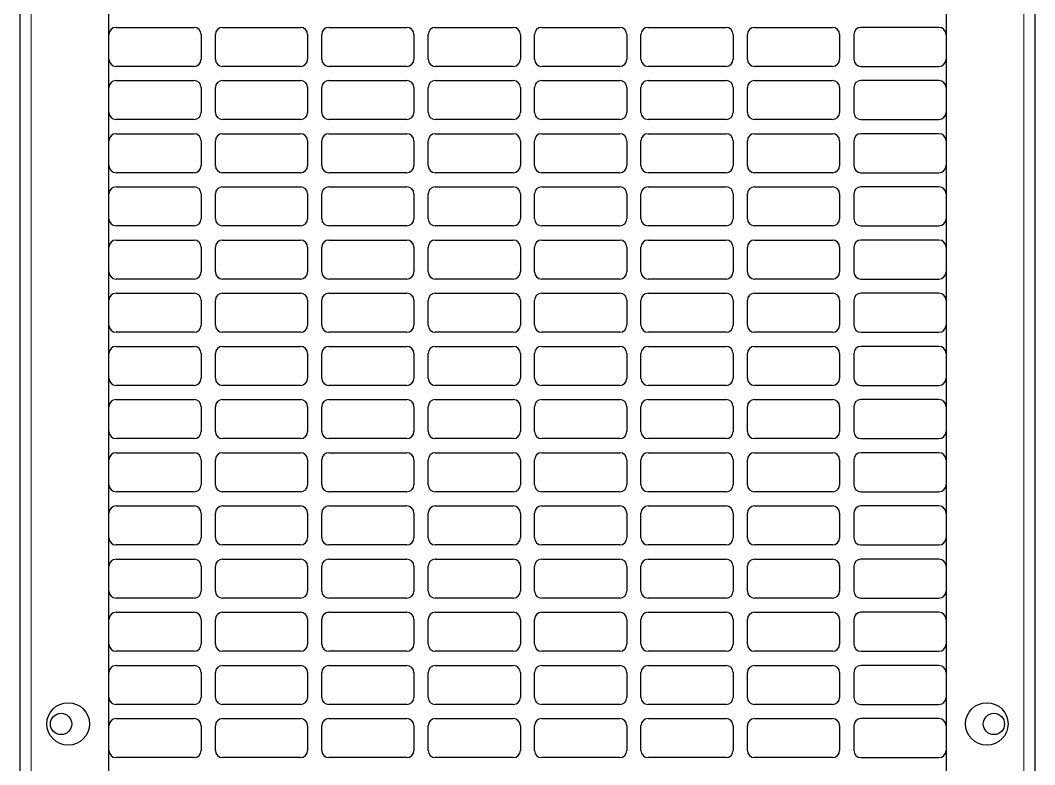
# Model space of a CAD drawing. Header units: millimetres. Extents: x -431 to 638, y -14 to 1990.
# Drawn here: x 287.8 to 573.8, y 1239.2 to 1449.2 of the extents above; entities that cross this region are included whole.
import ezdxf

# ---------------------------------------------------------------- set-up
doc = ezdxf.new("R2010")
doc.units = ezdxf.units.MM

msp = doc.modelspace()

# ---------------------------------------------------------------- linework, layer by layer
at = {"color": 7, "linetype": 'Continuous', "lineweight": 25}
for p, q in [((287.77, 159.16), (287.77, 1842.16)), ((573.77, 1842.16), (573.77, 159.16)), ((312.77, 159.16), (312.77, 1812.96)), ((548.77, 1812.96), (548.77, 159.16)), ((314.77, 1447.16), (336.77, 1447.16)), ((338.77, 1445.16), (338.77, 1438.16)), ((342.77, 1438.16), (342.77, 1445.16)), ((344.77, 1447.16), (366.77, 1447.16)), ((368.77, 1445.16), (368.77, 1438.16)), ((372.77, 1438.16), (372.77, 1445.16)), ((374.77, 1447.16), (396.77, 1447.16)), ((398.77, 1445.16), (398.77, 1438.16)), ((402.77, 1438.16), (402.77, 1445.16)), ((404.77, 1447.16), (426.77, 1447.16)), ((428.77, 1445.16), (428.77, 1438.16)), ((432.77, 1438.16), (432.77, 1445.16)), ((434.77, 1447.16), (456.77, 1447.16)), ((458.77, 1445.16), (458.77, 1438.16)), ((462.77, 1438.16), (462.77, 1445.16)), ((464.77, 1447.16), (486.77, 1447.16)), ((488.77, 1445.16), (488.77, 1438.16)), ((492.77, 1438.16), (492.77, 1445.16)), ((494.77, 1447.16), (516.77, 1447.16)), ((518.77, 1445.16), (518.77, 1438.16)), ((522.77, 1445.16), (522.77, 1438.16)), ((546.77, 1447.16), (524.77, 1447.16)), ((336.77, 1436.16), (314.77, 1436.16)), ((366.77, 1436.16), (344.77, 1436.16)), ((396.77, 1436.16), (374.77, 1436.16)), ((426.77, 1436.16), (404.77, 1436.16)), ((456.77, 1436.16), (434.77, 1436.16)), ((486.77, 1436.16), (464.77, 1436.16)), ((516.77, 1436.16), (494.77, 1436.16)), ((524.77, 1436.16), (546.77, 1436.16)), ((314.77, 1432.16), (336.77, 1432.16)), ((338.77, 1430.16), (338.77, 1423.16)), ((342.77, 1423.16), (342.77, 1430.16)), ((344.77, 1432.16), (366.77, 1432.16)), ((368.77, 1430.16), (368.77, 1423.16)), ((372.77, 1423.16), (372.77, 1430.16)), ((374.77, 1432.16), (396.77, 1432.16)), ((398.77, 1430.16), (398.77, 1423.16)), ((402.77, 1423.16), (402.77, 1430.16)), ((404.77, 1432.16), (426.77, 1432.16)), ((428.77, 1430.16), (428.77, 1423.16)), ((432.77, 1423.16), (432.77, 1430.16)), ((434.77, 1432.16), (456.77, 1432.16)), ((458.77, 1430.16), (458.77, 1423.16)), ((462.77, 1423.16), (462.77, 1430.16)), ((464.77, 1432.16), (486.77, 1432.16)), ((488.77, 1430.16), (488.77, 1423.16)), ((492.77, 1423.16), (492.77, 1430.16)), ((494.77, 1432.16), (516.77, 1432.16)), ((518.77, 1430.16), (518.77, 1423.16)), ((522.77, 1430.16), (522.77, 1423.16)), ((546.77, 1432.16), (524.77, 1432.16)), ((336.77, 1421.16), (314.77, 1421.16)), ((366.77, 1421.16), (344.77, 1421.16)), ((396.77, 1421.16), (374.77, 1421.16)), ((426.77, 1421.16), (404.77, 1421.16)), ((456.77, 1421.16), (434.77, 1421.16)), ((486.77, 1421.16), (464.77, 1421.16)), ((516.77, 1421.16), (494.77, 1421.16)), ((524.77, 1421.16), (546.77, 1421.16)), ((314.77, 1417.16), (336.77, 1417.16)), ((344.77, 1417.16), (366.77, 1417.16)), ((374.77, 1417.16), (396.77, 1417.16)), ((404.77, 1417.16), (426.77, 1417.16)), ((434.77, 1417.16), (456.77, 1417.16)), ((464.77, 1417.16), (486.77, 1417.16)), ((494.77, 1417.16), (516.77, 1417.16)), ((546.77, 1417.16), (524.77, 1417.16)), ((338.77, 1415.16), (338.77, 1408.16)), ((342.77, 1408.16), (342.77, 1415.16)), ((368.77, 1415.16), (368.77, 1408.16)), ((372.77, 1408.16), (372.77, 1415.16)), ((398.77, 1415.16), (398.77, 1408.16)), ((402.77, 1408.16), (402.77, 1415.16)), ((428.77, 1415.16), (428.77, 1408.16)), ((432.77, 1408.16), (432.77, 1415.16)), ((458.77, 1415.16), (458.77, 1408.16)), ((462.77, 1408.16), (462.77, 1415.16)), ((488.77, 1415.16), (488.77, 1408.16)), ((492.77, 1408.16), (492.77, 1415.16)), ((518.77, 1415.16), (518.77, 1408.16)), ((522.77, 1415.16), (522.77, 1408.16)), ((336.77, 1406.16), (314.77, 1406.16)), ((366.77, 1406.16), (344.77, 1406.16)), ((396.77, 1406.16), (374.77, 1406.16)), ((426.77, 1406.16), (404.77, 1406.16)), ((456.77, 1406.16), (434.77, 1406.16)), ((486.77, 1406.16), (464.77, 1406.16)), ((516.77, 1406.16), (494.77, 1406.16)), ((524.77, 1406.16), (546.77, 1406.16)), ((314.77, 1402.16), (336.77, 1402.16)), ((344.77, 1402.16), (366.77, 1402.16)), ((374.77, 1402.16), (396.77, 1402.16)), ((404.77, 1402.16), (426.77, 1402.16)), ((434.77, 1402.16), (456.77, 1402.16)), ((464.77, 1402.16), (486.77, 1402.16)), ((494.77, 1402.16), (516.77, 1402.16)), ((546.77, 1402.16), (524.77, 1402.16)), ((338.77, 1400.16), (338.77, 1393.16)), ((342.77, 1393.16), (342.77, 1400.16)), ((368.77, 1400.16), (368.77, 1393.16)), ((372.77, 1393.16), (372.77, 1400.16)), ((398.77, 1400.16), (398.77, 1393.16)), ((402.77, 1393.16), (402.77, 1400.16)), ((428.77, 1400.16), (428.77, 1393.16)), ((432.77, 1393.16), (432.77, 1400.16)), ((458.77, 1400.16), (458.77, 1393.16)), ((462.77, 1393.16), (462.77, 1400.16)), ((488.77, 1400.16), (488.77, 1393.16)), ((492.77, 1393.16), (492.77, 1400.16)), ((518.77, 1400.16), (518.77, 1393.16)), ((522.77, 1400.16), (522.77, 1393.16)), ((336.77, 1391.16), (314.77, 1391.16)), ((366.77, 1391.16), (344.77, 1391.16)), ((396.77, 1391.16), (374.77, 1391.16)), ((426.77, 1391.16), (404.77, 1391.16)), ((456.77, 1391.16), (434.77, 1391.16)), ((486.77, 1391.16), (464.77, 1391.16)), ((516.77, 1391.16), (494.77, 1391.16)), ((524.77, 1391.16), (546.77, 1391.16)), ((314.77, 1387.16), (336.77, 1387.16)), ((344.77, 1387.16), (366.77, 1387.16)), ((374.77, 1387.16), (396.77, 1387.16)), ((404.77, 1387.16), (426.77, 1387.16)), ((434.77, 1387.16), (456.77, 1387.16)), ((464.77, 1387.16), (486.77, 1387.16)), ((494.77, 1387.16), (516.77, 1387.16)), ((546.77, 1387.16), (524.77, 1387.16)), ((338.77, 1385.16), (338.77, 1378.16)), ((342.77, 1378.16), (342.77, 1385.16)), ((368.77, 1385.16), (368.77, 1378.16)), ((372.77, 1378.16), (372.77, 1385.16)), ((398.77, 1385.16), (398.77, 1378.16)), ((402.77, 1378.16), (402.77, 1385.16)), ((428.77, 1385.16), (428.77, 1378.16)), ((432.77, 1378.16), (432.77, 1385.16)), ((458.77, 1385.16), (458.77, 1378.16)), ((462.77, 1378.16), (462.77, 1385.16)), ((488.77, 1385.16), (488.77, 1378.16)), ((492.77, 1378.16), (492.77, 1385.16)), ((518.77, 1385.16), (518.77, 1378.16)), ((522.77, 1385.16), (522.77, 1378.16)), ((336.77, 1376.16), (314.77, 1376.16)), ((366.77, 1376.16), (344.77, 1376.16)), ((396.77, 1376.16), (374.77, 1376.16)), ((426.77, 1376.16), (404.77, 1376.16)), ((456.77, 1376.16), (434.77, 1376.16)), ((486.77, 1376.16), (464.77, 1376.16)), ((516.77, 1376.16), (494.77, 1376.16)), ((524.77, 1376.16), (546.77, 1376.16)), ((314.77, 1372.16), (336.77, 1372.16)), ((338.77, 1370.16), (338.77, 1363.16)), ((342.77, 1363.16), (342.77, 1370.16)), ((344.77, 1372.16), (366.77, 1372.16)), ((368.77, 1370.16), (368.77, 1363.16)), ((372.77, 1363.16), (372.77, 1370.16)), ((374.77, 1372.16), (396.77, 1372.16)), ((398.77, 1370.16), (398.77, 1363.16)), ((402.77, 1363.16), (402.77, 1370.16)), ((404.77, 1372.16), (426.77, 1372.16)), ((428.77, 1370.16), (428.77, 1363.16)), ((432.77, 1363.16), (432.77, 1370.16)), ((434.77, 1372.16), (456.77, 1372.16)), ((458.77, 1370.16), (458.77, 1363.16)), ((462.77, 1363.16), (462.77, 1370.16)), ((464.77, 1372.16), (486.77, 1372.16)), ((488.77, 1370.16), (488.77, 1363.16)), ((492.77, 1363.16), (492.77, 1370.16)), ((494.77, 1372.16), (516.77, 1372.16)), ((518.77, 1370.16), (518.77, 1363.16)), ((522.77, 1370.16), (522.77, 1363.16)), ((546.77, 1372.16), (524.77, 1372.16)), ((336.77, 1361.16), (314.77, 1361.16)), ((366.77, 1361.16), (344.77, 1361.16)), ((396.77, 1361.16), (374.77, 1361.16)), ((426.77, 1361.16), (404.77, 1361.16)), ((456.77, 1361.16), (434.77, 1361.16)), ((486.77, 1361.16), (464.77, 1361.16)), ((516.77, 1361.16), (494.77, 1361.16)), ((524.77, 1361.16), (546.77, 1361.16)), ((314.77, 1357.16), (336.77, 1357.16)), ((344.77, 1357.16), (366.77, 1357.16)), ((374.77, 1357.16), (396.77, 1357.16)), ((404.77, 1357.16), (426.77, 1357.16)), ((434.77, 1357.16), (456.77, 1357.16)), ((464.77, 1357.16), (486.77, 1357.16)), ((494.77, 1357.16), (516.77, 1357.16)), ((546.77, 1357.16), (524.77, 1357.16)), ((338.77, 1355.16), (338.77, 1348.16)), ((342.77, 1348.16), (342.77, 1355.16)), ((368.77, 1355.16), (368.77, 1348.16)), ((372.77, 1348.16), (372.77, 1355.16)), ((398.77, 1355.16), (398.77, 1348.16)), ((402.77, 1348.16), (402.77, 1355.16)), ((428.77, 1355.16), (428.77, 1348.16)), ((432.77, 1348.16), (432.77, 1355.16)), ((458.77, 1355.16), (458.77, 1348.16)), ((462.77, 1348.16), (462.77, 1355.16)), ((488.77, 1355.16), (488.77, 1348.16)), ((492.77, 1348.16), (492.77, 1355.16)), ((518.77, 1355.16), (518.77, 1348.16)), ((522.77, 1355.16), (522.77, 1348.16)), ((336.77, 1346.16), (314.77, 1346.16)), ((366.77, 1346.16), (344.77, 1346.16)), ((396.77, 1346.16), (374.77, 1346.16)), ((426.77, 1346.16), (404.77, 1346.16)), ((456.77, 1346.16), (434.77, 1346.16)), ((486.77, 1346.16), (464.77, 1346.16)), ((516.77, 1346.16), (494.77, 1346.16)), ((524.77, 1346.16), (546.77, 1346.16)), ((314.77, 1342.16), (336.77, 1342.16)), ((344.77, 1342.16), (366.77, 1342.16)), ((374.77, 1342.16), (396.77, 1342.16)), ((404.77, 1342.16), (426.77, 1342.16)), ((434.77, 1342.16), (456.77, 1342.16)), ((464.77, 1342.16), (486.77, 1342.16)), ((494.77, 1342.16), (516.77, 1342.16)), ((546.77, 1342.16), (524.77, 1342.16)), ((338.77, 1340.16), (338.77, 1333.16)), ((342.77, 1333.16), (342.77, 1340.16)), ((368.77, 1340.16), (368.77, 1333.16)), ((372.77, 1333.16), (372.77, 1340.16)), ((398.77, 1340.16), (398.77, 1333.16)), ((402.77, 1333.16), (402.77, 1340.16)), ((428.77, 1340.16), (428.77, 1333.16)), ((432.77, 1333.16), (432.77, 1340.16)), ((458.77, 1340.16), (458.77, 1333.16)), ((462.77, 1333.16), (462.77, 1340.16)), ((488.77, 1340.16), (488.77, 1333.16)), ((492.77, 1333.16), (492.77, 1340.16)), ((518.77, 1340.16), (518.77, 1333.16)), ((522.77, 1340.16), (522.77, 1333.16)), ((336.77, 1331.16), (314.77, 1331.16)), ((366.77, 1331.16), (344.77, 1331.16)), ((396.77, 1331.16), (374.77, 1331.16)), ((426.77, 1331.16), (404.77, 1331.16)), ((456.77, 1331.16), (434.77, 1331.16)), ((486.77, 1331.16), (464.77, 1331.16)), ((516.77, 1331.16), (494.77, 1331.16)), ((524.77, 1331.16), (546.77, 1331.16)), ((314.77, 1327.16), (336.77, 1327.16)), ((344.77, 1327.16), (366.77, 1327.16)), ((374.77, 1327.16), (396.77, 1327.16)), ((404.77, 1327.16), (426.77, 1327.16)), ((434.77, 1327.16), (456.77, 1327.16)), ((464.77, 1327.16), (486.77, 1327.16)), ((494.77, 1327.16), (516.77, 1327.16)), ((546.77, 1327.16), (524.77, 1327.16)), ((338.77, 1325.16), (338.77, 1318.16)), ((342.77, 1318.16), (342.77, 1325.16)), ((368.77, 1325.16), (368.77, 1318.16)), ((372.77, 1318.16), (372.77, 1325.16)), ((398.77, 1325.16), (398.77, 1318.16)), ((402.77, 1318.16), (402.77, 1325.16)), ((428.77, 1325.16), (428.77, 1318.16)), ((432.77, 1318.16), (432.77, 1325.16)), ((458.77, 1325.16), (458.77, 1318.16)), ((462.77, 1318.16), (462.77, 1325.16)), ((488.77, 1325.16), (488.77, 1318.16)), ((492.77, 1318.16), (492.77, 1325.16)), ((518.77, 1325.16), (518.77, 1318.16)), ((522.77, 1325.16), (522.77, 1318.16)), ((336.77, 1316.16), (314.77, 1316.16)), ((366.77, 1316.16), (344.77, 1316.16)), ((396.77, 1316.16), (374.77, 1316.16)), ((426.77, 1316.16), (404.77, 1316.16)), ((456.77, 1316.16), (434.77, 1316.16)), ((486.77, 1316.16), (464.77, 1316.16)), ((516.77, 1316.16), (494.77, 1316.16)), ((524.77, 1316.16), (546.77, 1316.16)), ((314.77, 1312.16), (336.77, 1312.16)), ((338.77, 1310.16), (338.77, 1303.16)), ((342.77, 1303.16), (342.77, 1310.16)), ((344.77, 1312.16), (366.77, 1312.16)), ((368.77, 1310.16), (368.77, 1303.16)), ((372.77, 1303.16), (372.77, 1310.16)), ((374.77, 1312.16), (396.77, 1312.16)), ((398.77, 1310.16), (398.77, 1303.16)), ((402.77, 1303.16), (402.77, 1310.16)), ((404.77, 1312.16), (426.77, 1312.16)), ((428.77, 1310.16), (428.77, 1303.16)), ((432.77, 1303.16), (432.77, 1310.16)), ((434.77, 1312.16), (456.77, 1312.16)), ((458.77, 1310.16), (458.77, 1303.16)), ((462.77, 1303.16), (462.77, 1310.16)), ((464.77, 1312.16), (486.77, 1312.16)), ((488.77, 1310.16), (488.77, 1303.16)), ((492.77, 1303.16), (492.77, 1310.16)), ((494.77, 1312.16), (516.77, 1312.16)), ((518.77, 1310.16), (518.77, 1303.16)), ((522.77, 1310.16), (522.77, 1303.16)), ((546.77, 1312.16), (524.77, 1312.16)), ((336.77, 1301.16), (314.77, 1301.16)), ((366.77, 1301.16), (344.77, 1301.16)), ((396.77, 1301.16), (374.77, 1301.16)), ((426.77, 1301.16), (404.77, 1301.16)), ((456.77, 1301.16), (434.77, 1301.16)), ((486.77, 1301.16), (464.77, 1301.16)), ((516.77, 1301.16), (494.77, 1301.16)), ((524.77, 1301.16), (546.77, 1301.16)), ((314.77, 1297.16), (336.77, 1297.16)), ((344.77, 1297.16), (366.77, 1297.16)), ((374.77, 1297.16), (396.77, 1297.16)), ((404.77, 1297.16), (426.77, 1297.16)), ((434.77, 1297.16), (456.77, 1297.16)), ((464.77, 1297.16), (486.77, 1297.16)), ((494.77, 1297.16), (516.77, 1297.16)), ((546.77, 1297.16), (524.77, 1297.16)), ((338.77, 1295.16), (338.77, 1288.16)), ((342.77, 1288.16), (342.77, 1295.16)), ((368.77, 1295.16), (368.77, 1288.16)), ((372.77, 1288.16), (372.77, 1295.16)), ((398.77, 1295.16), (398.77, 1288.16)), ((402.77, 1288.16), (402.77, 1295.16)), ((428.77, 1295.16), (428.77, 1288.16)), ((432.77, 1288.16), (432.77, 1295.16)), ((458.77, 1295.16), (458.77, 1288.16)), ((462.77, 1288.16), (462.77, 1295.16)), ((488.77, 1295.16), (488.77, 1288.16)), ((492.77, 1288.16), (492.77, 1295.16)), ((518.77, 1295.16), (518.77, 1288.16)), ((522.77, 1295.16), (522.77, 1288.16)), ((336.77, 1286.16), (314.77, 1286.16)), ((366.77, 1286.16), (344.77, 1286.16)), ((396.77, 1286.16), (374.77, 1286.16)), ((426.77, 1286.16), (404.77, 1286.16)), ((456.77, 1286.16), (434.77, 1286.16)), ((486.77, 1286.16), (464.77, 1286.16)), ((516.77, 1286.16), (494.77, 1286.16)), ((524.77, 1286.16), (546.77, 1286.16)), ((314.77, 1282.16), (336.77, 1282.16)), ((344.77, 1282.16), (366.77, 1282.16)), ((374.77, 1282.16), (396.77, 1282.16)), ((404.77, 1282.16), (426.77, 1282.16)), ((434.77, 1282.16), (456.77, 1282.16)), ((464.77, 1282.16), (486.77, 1282.16)), ((494.77, 1282.16), (516.77, 1282.16)), ((546.77, 1282.16), (524.77, 1282.16)), ((338.77, 1280.16), (338.77, 1273.16)), ((342.77, 1273.16), (342.77, 1280.16)), ((368.77, 1280.16), (368.77, 1273.16)), ((372.77, 1273.16), (372.77, 1280.16)), ((398.77, 1280.16), (398.77, 1273.16)), ((402.77, 1273.16), (402.77, 1280.16)), ((428.77, 1280.16), (428.77, 1273.16)), ((432.77, 1273.16), (432.77, 1280.16)), ((458.77, 1280.16), (458.77, 1273.16)), ((462.77, 1273.16), (462.77, 1280.16)), ((488.77, 1280.16), (488.77, 1273.16)), ((492.77, 1273.16), (492.77, 1280.16)), ((518.77, 1280.16), (518.77, 1273.16)), ((522.77, 1280.16), (522.77, 1273.16)), ((336.77, 1271.16), (314.77, 1271.16)), ((366.77, 1271.16), (344.77, 1271.16)), ((396.77, 1271.16), (374.77, 1271.16)), ((426.77, 1271.16), (404.77, 1271.16)), ((456.77, 1271.16), (434.77, 1271.16)), ((486.77, 1271.16), (464.77, 1271.16)), ((516.77, 1271.16), (494.77, 1271.16)), ((524.77, 1271.16), (546.77, 1271.16)), ((314.77, 1267.16), (336.77, 1267.16)), ((344.77, 1267.16), (366.77, 1267.16)), ((374.77, 1267.16), (396.77, 1267.16)), ((404.77, 1267.16), (426.77, 1267.16)), ((434.77, 1267.16), (456.77, 1267.16)), ((464.77, 1267.16), (486.77, 1267.16)), ((494.77, 1267.16), (516.77, 1267.16)), ((546.77, 1267.16), (524.77, 1267.16)), ((338.77, 1265.16), (338.77, 1258.16)), ((342.77, 1258.16), (342.77, 1265.16)), ((368.77, 1265.16), (368.77, 1258.16)), ((372.77, 1258.16), (372.77, 1265.16)), ((398.77, 1265.16), (398.77, 1258.16)), ((402.77, 1258.16), (402.77, 1265.16)), ((428.77, 1265.16), (428.77, 1258.16)), ((432.77, 1258.16), (432.77, 1265.16)), ((458.77, 1265.16), (458.77, 1258.16)), ((462.77, 1258.16), (462.77, 1265.16)), ((488.77, 1265.16), (488.77, 1258.16)), ((492.77, 1258.16), (492.77, 1265.16)), ((518.77, 1265.16), (518.77, 1258.16)), ((522.77, 1265.16), (522.77, 1258.16)), ((336.77, 1256.16), (314.77, 1256.16)), ((366.77, 1256.16), (344.77, 1256.16)), ((396.77, 1256.16), (374.77, 1256.16)), ((426.77, 1256.16), (404.77, 1256.16)), ((456.77, 1256.16), (434.77, 1256.16)), ((486.77, 1256.16), (464.77, 1256.16)), ((516.77, 1256.16), (494.77, 1256.16)), ((524.77, 1256.16), (546.77, 1256.16)), ((314.77, 1252.16), (336.77, 1252.16)), ((338.77, 1250.16), (338.77, 1243.16)), ((342.77, 1243.16), (342.77, 1250.16)), ((344.77, 1252.16), (366.77, 1252.16)), ((368.77, 1250.16), (368.77, 1243.16)), ((372.77, 1243.16), (372.77, 1250.16)), ((374.77, 1252.16), (396.77, 1252.16)), ((398.77, 1250.16), (398.77, 1243.16)), ((402.77, 1243.16), (402.77, 1250.16)), ((404.77, 1252.16), (426.77, 1252.16)), ((428.77, 1250.16), (428.77, 1243.16)), ((432.77, 1243.16), (432.77, 1250.16)), ((434.77, 1252.16), (456.77, 1252.16)), ((458.77, 1250.16), (458.77, 1243.16)), ((462.77, 1243.16), (462.77, 1250.16)), ((464.77, 1252.16), (486.77, 1252.16)), ((488.77, 1250.16), (488.77, 1243.16)), ((492.77, 1243.16), (492.77, 1250.16)), ((494.77, 1252.16), (516.77, 1252.16)), ((518.77, 1250.16), (518.77, 1243.16)), ((522.77, 1250.16), (522.77, 1243.16)), ((546.77, 1252.16), (524.77, 1252.16)), ((336.77, 1241.16), (314.77, 1241.16)), ((366.77, 1241.16), (344.77, 1241.16)), ((396.77, 1241.16), (374.77, 1241.16)), ((426.77, 1241.16), (404.77, 1241.16)), ((456.77, 1241.16), (434.77, 1241.16)), ((486.77, 1241.16), (464.77, 1241.16)), ((516.77, 1241.16), (494.77, 1241.16)), ((524.77, 1241.16), (546.77, 1241.16))]:
    msp.add_line(p, q, dxfattribs=at)
at = {"color": 8, "linetype": 'Continuous', "lineweight": 18}
for p, q in [((290.87, 159.16), (290.87, 1812.96)), ((570.67, 1812.96), (570.67, 159.16))]:
    msp.add_line(p, q, dxfattribs=at)
at = {"color": 7, "linetype": 'Continuous', "lineweight": 25}
for centre, radius in [((301.27, 1250.66), 6), ((560.27, 1250.66), 6), ((299.27, 1250.66), 3), ((562.27, 1250.66), 3)]:
    msp.add_circle(centre, radius, dxfattribs=at)
for centre, start, end in [((314.77, 1445.16), 90, 180), ((336.77, 1445.16), 0, 90), ((344.77, 1445.16), 90, 180), ((366.77, 1445.16), 0, 90), ((374.77, 1445.16), 90, 180), ((396.77, 1445.16), 0, 90), ((404.77, 1445.16), 90, 180), ((426.77, 1445.16), 0, 90), ((434.77, 1445.16), 90, 180), ((456.77, 1445.16), 0, 90), ((464.77, 1445.16), 90, 180), ((486.77, 1445.16), 0, 90), ((494.77, 1445.16), 90, 180), ((516.77, 1445.16), 0, 90), ((524.77, 1445.16), 90, 180), ((546.77, 1445.16), 0, 90), ((314.77, 1438.16), 180, 270), ((336.77, 1438.16), 270, 0), ((344.77, 1438.16), 180, 270), ((366.77, 1438.16), 270, 0), ((374.77, 1438.16), 180, 270), ((396.77, 1438.16), 270, 0), ((404.77, 1438.16), 180, 270), ((426.77, 1438.16), 270, 360), ((434.77, 1438.16), 180, 270), ((456.77, 1438.16), 270, 360), ((464.77, 1438.16), 180, 270), ((486.77, 1438.16), 270, 0), ((494.77, 1438.16), 180, 270), ((516.77, 1438.16), 270, 360), ((524.77, 1438.16), 180, 270), ((546.77, 1438.16), 270, 0), ((314.77, 1430.16), 90, 180), ((336.77, 1430.16), 0, 90), ((344.77, 1430.16), 90, 180), ((366.77, 1430.16), 0, 90), ((374.77, 1430.16), 90, 180), ((396.77, 1430.16), 0, 90), ((404.77, 1430.16), 90, 180), ((426.77, 1430.16), 0, 90), ((434.77, 1430.16), 90, 180), ((456.77, 1430.16), 0, 90), ((464.77, 1430.16), 90, 180), ((486.77, 1430.16), 0, 90), ((494.77, 1430.16), 90, 180), ((516.77, 1430.16), 0, 90), ((524.77, 1430.16), 90, 180), ((546.77, 1430.16), 0, 90), ((314.77, 1423.16), 180, 270), ((336.77, 1423.16), 270, 0), ((344.77, 1423.16), 180, 270), ((366.77, 1423.16), 270, 0), ((374.77, 1423.16), 180, 270), ((396.77, 1423.16), 270, 360), ((404.77, 1423.16), 180, 270), ((426.77, 1423.16), 270, 360), ((434.77, 1423.16), 180, 270), ((456.77, 1423.16), 270, 0), ((464.77, 1423.16), 180, 270), ((486.77, 1423.16), 270, 0), ((494.77, 1423.16), 180, 270), ((516.77, 1423.16), 270, 0), ((524.77, 1423.16), 180, 270), ((546.77, 1423.16), 270, 0), ((314.77, 1415.16), 90, 180), ((336.77, 1415.16), 0, 90), ((344.77, 1415.16), 90, 180), ((366.77, 1415.16), 0, 90), ((374.77, 1415.16), 90, 180), ((396.77, 1415.16), 0, 90), ((404.77, 1415.16), 90, 180), ((426.77, 1415.16), 0, 90), ((434.77, 1415.16), 90, 180), ((456.77, 1415.16), 0, 90), ((464.77, 1415.16), 90, 180), ((486.77, 1415.16), 0, 90), ((494.77, 1415.16), 90, 180), ((516.77, 1415.16), 0, 90), ((524.77, 1415.16), 90, 180), ((546.77, 1415.16), 0, 90), ((314.77, 1408.16), 180, 270), ((336.77, 1408.16), 270, 0), ((344.77, 1408.16), 180, 270), ((366.77, 1408.16), 270, 0), ((374.77, 1408.16), 180, 270), ((396.77, 1408.16), 270, 0), ((404.77, 1408.16), 180, 270), ((426.77, 1408.16), 270, 360), ((434.77, 1408.16), 180, 270), ((456.77, 1408.16), 270, 360), ((464.77, 1408.16), 180, 270), ((486.77, 1408.16), 270, 0), ((494.77, 1408.16), 180, 270), ((516.77, 1408.16), 270, 360), ((524.77, 1408.16), 180, 270), ((546.77, 1408.16), 270, 0), ((314.77, 1400.16), 90, 180), ((336.77, 1400.16), 0, 90), ((344.77, 1400.16), 90, 180), ((366.77, 1400.16), 0, 90), ((374.77, 1400.16), 90, 180), ((396.77, 1400.16), 0, 90), ((404.77, 1400.16), 90, 180), ((426.77, 1400.16), 0, 90), ((434.77, 1400.16), 90, 180), ((456.77, 1400.16), 0, 90), ((464.77, 1400.16), 90, 180), ((486.77, 1400.16), 0, 90), ((494.77, 1400.16), 90, 180), ((516.77, 1400.16), 0, 90), ((524.77, 1400.16), 90, 180), ((546.77, 1400.16), 0, 90), ((314.77, 1393.16), 180, 270), ((336.77, 1393.16), 270, 0), ((344.77, 1393.16), 180, 270), ((366.77, 1393.16), 270, 0), ((374.77, 1393.16), 180, 270), ((396.77, 1393.16), 270, 0), ((404.77, 1393.16), 180, 270), ((426.77, 1393.16), 270, 360), ((434.77, 1393.16), 180, 270), ((456.77, 1393.16), 270, 360), ((464.77, 1393.16), 180, 270), ((486.77, 1393.16), 270, 0), ((494.77, 1393.16), 180, 270), ((516.77, 1393.16), 270, 360), ((524.77, 1393.16), 180, 270), ((546.77, 1393.16), 270, 0), ((314.77, 1385.16), 90, 180), ((336.77, 1385.16), 0, 90), ((344.77, 1385.16), 90, 180), ((366.77, 1385.16), 0, 90), ((374.77, 1385.16), 90, 180), ((396.77, 1385.16), 0, 90), ((404.77, 1385.16), 90, 180), ((426.77, 1385.16), 0, 90), ((434.77, 1385.16), 90, 180), ((456.77, 1385.16), 0, 90), ((464.77, 1385.16), 90, 180), ((486.77, 1385.16), 0, 90), ((494.77, 1385.16), 90, 180), ((516.77, 1385.16), 0, 90), ((524.77, 1385.16), 90, 180), ((546.77, 1385.16), 0, 90), ((314.77, 1378.16), 180, 270), ((336.77, 1378.16), 270, 0), ((344.77, 1378.16), 180, 270), ((366.77, 1378.16), 270, 0), ((374.77, 1378.16), 180, 270), ((396.77, 1378.16), 270, 360), ((404.77, 1378.16), 180, 270), ((426.77, 1378.16), 270, 360), ((434.77, 1378.16), 180, 270), ((456.77, 1378.16), 270, 0), ((464.77, 1378.16), 180, 270), ((486.77, 1378.16), 270, 0), ((494.77, 1378.16), 180, 270), ((516.77, 1378.16), 270, 0), ((524.77, 1378.16), 180, 270), ((546.77, 1378.16), 270, 0), ((314.77, 1370.16), 90, 180), ((336.77, 1370.16), 0, 90), ((344.77, 1370.16), 90, 180), ((366.77, 1370.16), 0, 90), ((374.77, 1370.16), 90, 180), ((396.77, 1370.16), 0, 90), ((404.77, 1370.16), 90, 180), ((426.77, 1370.16), 0, 90), ((434.77, 1370.16), 90, 180), ((456.77, 1370.16), 0, 90), ((464.77, 1370.16), 90, 180), ((486.77, 1370.16), 0, 90), ((494.77, 1370.16), 90, 180), ((516.77, 1370.16), 0, 90), ((524.77, 1370.16), 90, 180), ((546.77, 1370.16), 0, 90), ((314.77, 1363.16), 180, 270), ((336.77, 1363.16), 270, 0), ((344.77, 1363.16), 180, 270), ((366.77, 1363.16), 270, 0), ((374.77, 1363.16), 180, 270), ((396.77, 1363.16), 270, 360), ((404.77, 1363.16), 180, 270), ((426.77, 1363.16), 270, 360), ((434.77, 1363.16), 180, 270), ((456.77, 1363.16), 270, 0), ((464.77, 1363.16), 180, 270), ((486.77, 1363.16), 270, 0), ((494.77, 1363.16), 180, 270), ((516.77, 1363.16), 270, 0), ((524.77, 1363.16), 180, 270), ((546.77, 1363.16), 270, 0), ((314.77, 1355.16), 90, 180), ((336.77, 1355.16), 0, 90), ((344.77, 1355.16), 90, 180), ((366.77, 1355.16), 0, 90), ((374.77, 1355.16), 90, 180), ((396.77, 1355.16), 0, 90), ((404.77, 1355.16), 90, 180), ((426.77, 1355.16), 0, 90), ((434.77, 1355.16), 90, 180), ((456.77, 1355.16), 0, 90), ((464.77, 1355.16), 90, 180), ((486.77, 1355.16), 0, 90), ((494.77, 1355.16), 90, 180), ((516.77, 1355.16), 0, 90), ((524.77, 1355.16), 90, 180), ((546.77, 1355.16), 0, 90), ((314.77, 1348.16), 180, 270), ((336.77, 1348.16), 270, 0), ((344.77, 1348.16), 180, 270), ((366.77, 1348.16), 270, 0), ((374.77, 1348.16), 180, 270), ((396.77, 1348.16), 270, 0), ((404.77, 1348.16), 180, 270), ((426.77, 1348.16), 270, 360), ((434.77, 1348.16), 180, 270), ((456.77, 1348.16), 270, 360), ((464.77, 1348.16), 180, 270), ((486.77, 1348.16), 270, 0), ((494.77, 1348.16), 180, 270), ((516.77, 1348.16), 270, 360), ((524.77, 1348.16), 180, 270), ((546.77, 1348.16), 270, 0), ((314.77, 1340.16), 90, 180), ((336.77, 1340.16), 0, 90), ((344.77, 1340.16), 90, 180), ((366.77, 1340.16), 0, 90), ((374.77, 1340.16), 90, 180), ((396.77, 1340.16), 0, 90), ((404.77, 1340.16), 90, 180), ((426.77, 1340.16), 0, 90), ((434.77, 1340.16), 90, 180), ((456.77, 1340.16), 0, 90), ((464.77, 1340.16), 90, 180), ((486.77, 1340.16), 0, 90), ((494.77, 1340.16), 90, 180), ((516.77, 1340.16), 0, 90), ((524.77, 1340.16), 90, 180), ((546.77, 1340.16), 0, 90), ((314.77, 1333.16), 180, 270), ((336.77, 1333.16), 270, 0), ((344.77, 1333.16), 180, 270), ((366.77, 1333.16), 270, 0), ((374.77, 1333.16), 180, 270), ((396.77, 1333.16), 270, 0), ((404.77, 1333.16), 180, 270), ((426.77, 1333.16), 270, 360), ((434.77, 1333.16), 180, 270), ((456.77, 1333.16), 270, 360), ((464.77, 1333.16), 180, 270), ((486.77, 1333.16), 270, 0), ((494.77, 1333.16), 180, 270), ((516.77, 1333.16), 270, 360), ((524.77, 1333.16), 180, 270), ((546.77, 1333.16), 270, 0), ((314.77, 1325.16), 90, 180), ((336.77, 1325.16), 0, 90), ((344.77, 1325.16), 90, 180), ((366.77, 1325.16), 0, 90), ((374.77, 1325.16), 90, 180), ((396.77, 1325.16), 0, 90), ((404.77, 1325.16), 90, 180), ((426.77, 1325.16), 0, 90), ((434.77, 1325.16), 90, 180), ((456.77, 1325.16), 0, 90), ((464.77, 1325.16), 90, 180), ((486.77, 1325.16), 0, 90), ((494.77, 1325.16), 90, 180), ((516.77, 1325.16), 0, 90), ((524.77, 1325.16), 90, 180), ((546.77, 1325.16), 0, 90), ((314.77, 1318.16), 180, 270), ((336.77, 1318.16), 270, 0), ((344.77, 1318.16), 180, 270), ((366.77, 1318.16), 270, 0), ((374.77, 1318.16), 180, 270), ((396.77, 1318.16), 270, 360), ((404.77, 1318.16), 180, 270), ((426.77, 1318.16), 270, 360), ((434.77, 1318.16), 180, 270), ((456.77, 1318.16), 270, 0), ((464.77, 1318.16), 180, 270), ((486.77, 1318.16), 270, 0), ((494.77, 1318.16), 180, 270), ((516.77, 1318.16), 270, 0), ((524.77, 1318.16), 180, 270), ((546.77, 1318.16), 270, 0), ((314.77, 1310.16), 90, 180), ((336.77, 1310.16), 0, 90), ((344.77, 1310.16), 90, 180), ((366.77, 1310.16), 0, 90), ((374.77, 1310.16), 90, 180), ((396.77, 1310.16), 0, 90), ((404.77, 1310.16), 90, 180), ((426.77, 1310.16), 0, 90), ((434.77, 1310.16), 90, 180), ((456.77, 1310.16), 0, 90), ((464.77, 1310.16), 90, 180), ((486.77, 1310.16), 0, 90), ((494.77, 1310.16), 90, 180), ((516.77, 1310.16), 0, 90), ((524.77, 1310.16), 90, 180), ((546.77, 1310.16), 0, 90), ((314.77, 1303.16), 180, 270), ((336.77, 1303.16), 270, 0), ((344.77, 1303.16), 180, 270), ((366.77, 1303.16), 270, 0), ((374.77, 1303.16), 180, 270), ((396.77, 1303.16), 270, 0), ((404.77, 1303.16), 180, 270), ((426.77, 1303.16), 270, 360), ((434.77, 1303.16), 180, 270), ((456.77, 1303.16), 270, 360), ((464.77, 1303.16), 180, 270), ((486.77, 1303.16), 270, 0), ((494.77, 1303.16), 180, 270), ((516.77, 1303.16), 270, 360), ((524.77, 1303.16), 180, 270), ((546.77, 1303.16), 270, 0), ((314.77, 1295.16), 90, 180), ((336.77, 1295.16), 0, 90), ((344.77, 1295.16), 90, 180), ((366.77, 1295.16), 0, 90), ((374.77, 1295.16), 90, 180), ((396.77, 1295.16), 0, 90), ((404.77, 1295.16), 90, 180), ((426.77, 1295.16), 0, 90), ((434.77, 1295.16), 90, 180), ((456.77, 1295.16), 0, 90), ((464.77, 1295.16), 90, 180), ((486.77, 1295.16), 0, 90), ((494.77, 1295.16), 90, 180), ((516.77, 1295.16), 0, 90), ((524.77, 1295.16), 90, 180), ((546.77, 1295.16), 0, 90), ((314.77, 1288.16), 180, 270), ((336.77, 1288.16), 270, 0), ((344.77, 1288.16), 180, 270), ((366.77, 1288.16), 270, 0), ((374.77, 1288.16), 180, 270), ((396.77, 1288.16), 270, 0), ((404.77, 1288.16), 180, 270), ((426.77, 1288.16), 270, 360), ((434.77, 1288.16), 180, 270), ((456.77, 1288.16), 270, 360), ((464.77, 1288.16), 180, 270), ((486.77, 1288.16), 270, 0), ((494.77, 1288.16), 180, 270), ((516.77, 1288.16), 270, 360), ((524.77, 1288.16), 180, 270), ((546.77, 1288.16), 270, 0), ((314.77, 1280.16), 90, 180), ((336.77, 1280.16), 0, 90), ((344.77, 1280.16), 90, 180), ((366.77, 1280.16), 0, 90), ((374.77, 1280.16), 90, 180), ((396.77, 1280.16), 0, 90), ((404.77, 1280.16), 90, 180), ((426.77, 1280.16), 0, 90), ((434.77, 1280.16), 90, 180), ((456.77, 1280.16), 0, 90), ((464.77, 1280.16), 90, 180), ((486.77, 1280.16), 0, 90), ((494.77, 1280.16), 90, 180), ((516.77, 1280.16), 0, 90), ((524.77, 1280.16), 90, 180), ((546.77, 1280.16), 0, 90), ((314.77, 1273.16), 180, 270), ((336.77, 1273.16), 270, 0), ((344.77, 1273.16), 180, 270), ((366.77, 1273.16), 270, 0), ((374.77, 1273.16), 180, 270), ((396.77, 1273.16), 270, 360), ((404.77, 1273.16), 180, 270), ((426.77, 1273.16), 270, 360), ((434.77, 1273.16), 180, 270), ((456.77, 1273.16), 270, 0), ((464.77, 1273.16), 180, 270), ((486.77, 1273.16), 270, 0), ((494.77, 1273.16), 180, 270), ((516.77, 1273.16), 270, 0), ((524.77, 1273.16), 180, 270), ((546.77, 1273.16), 270, 0), ((314.77, 1265.16), 90, 180), ((336.77, 1265.16), 0, 90), ((344.77, 1265.16), 90, 180), ((366.77, 1265.16), 0, 90), ((374.77, 1265.16), 90, 180), ((396.77, 1265.16), 0, 90), ((404.77, 1265.16), 90, 180), ((426.77, 1265.16), 0, 90), ((434.77, 1265.16), 90, 180), ((456.77, 1265.16), 0, 90), ((464.77, 1265.16), 90, 180), ((486.77, 1265.16), 0, 90), ((494.77, 1265.16), 90, 180), ((516.77, 1265.16), 0, 90), ((524.77, 1265.16), 90, 180), ((546.77, 1265.16), 0, 90), ((314.77, 1258.16), 180, 270), ((336.77, 1258.16), 270, 0), ((344.77, 1258.16), 180, 270), ((366.77, 1258.16), 270, 0), ((374.77, 1258.16), 180, 270), ((396.77, 1258.16), 270, 360), ((404.77, 1258.16), 180, 270), ((426.77, 1258.16), 270, 360), ((434.77, 1258.16), 180, 270), ((456.77, 1258.16), 270, 0), ((464.77, 1258.16), 180, 270), ((486.77, 1258.16), 270, 0), ((494.77, 1258.16), 180, 270), ((516.77, 1258.16), 270, 0), ((524.77, 1258.16), 180, 270), ((546.77, 1258.16), 270, 0), ((314.77, 1250.16), 90, 180), ((336.77, 1250.16), 0, 90), ((344.77, 1250.16), 90, 180), ((366.77, 1250.16), 0, 90), ((374.77, 1250.16), 90, 180), ((396.77, 1250.16), 0, 90), ((404.77, 1250.16), 90, 180), ((426.77, 1250.16), 0, 90), ((434.77, 1250.16), 90, 180), ((456.77, 1250.16), 0, 90), ((464.77, 1250.16), 90, 180), ((486.77, 1250.16), 0, 90), ((494.77, 1250.16), 90, 180), ((516.77, 1250.16), 0, 90), ((524.77, 1250.16), 90, 180), ((546.77, 1250.16), 0, 90), ((314.77, 1243.16), 180, 270), ((336.77, 1243.16), 270, 0), ((344.77, 1243.16), 180, 270), ((366.77, 1243.16), 270, 0), ((374.77, 1243.16), 180, 270), ((396.77, 1243.16), 270, 0), ((404.77, 1243.16), 180, 270), ((426.77, 1243.16), 270, 360), ((434.77, 1243.16), 180, 270), ((456.77, 1243.16), 270, 360), ((464.77, 1243.16), 180, 270), ((486.77, 1243.16), 270, 0), ((494.77, 1243.16), 180, 270), ((516.77, 1243.16), 270, 360), ((524.77, 1243.16), 180, 270), ((546.77, 1243.16), 270, 0)]:
    msp.add_arc(centre, 2, start, end, dxfattribs=at)

doc.saveas('drawing.dxf')
